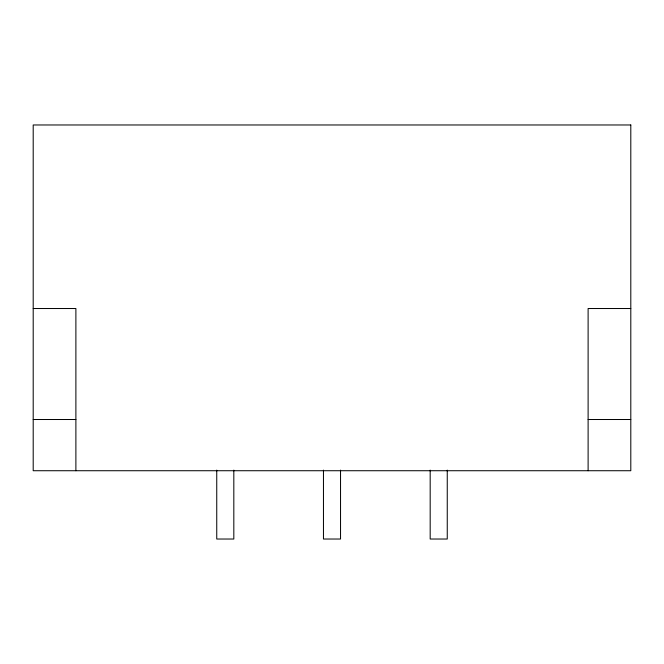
<?xml version="1.0" encoding="UTF-8"?>
<svg xmlns="http://www.w3.org/2000/svg" width="664" height="664" viewBox="0 0 664 664"><rect width="100%" height="100%" fill="white"/><g stroke="black" fill="none" stroke-linecap="round" stroke-linejoin="round"><path stroke-width="1" d="M33.2 308.519L75.887 308.519L75.887 470.726M630.8 308.519L588.113 308.519L588.113 470.726M33.2 419.507L75.887 419.507M588.113 419.507L630.8 419.507M447.254 470.112L447.254 539.027L430.181 539.027L430.181 470.112M340.541 470.112L340.541 539.027L323.459 539.027L323.459 470.112M233.819 470.112L233.819 539.027L216.746 539.027L216.746 470.112M630.8 124.973L33.2 124.973L33.2 470.726L630.8 470.726L630.8 124.973"/></g></svg>
